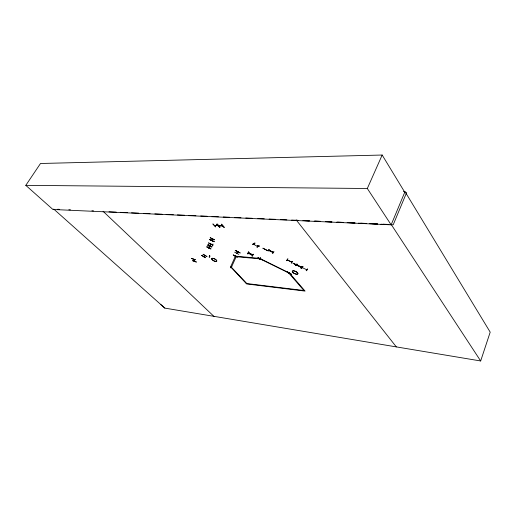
<?xml version="1.0" encoding="UTF-8"?>
<svg xmlns="http://www.w3.org/2000/svg" width="516" height="516" viewBox="0 0 516 516"><rect width="100%" height="100%" fill="white"/><g stroke="black" fill="none" stroke-linecap="round" stroke-linejoin="round"><path stroke-width="0.77" d="M306.401 270.784L307.62 269.068L306.214 270.616M300.647 268.152L301.641 266.327M291.482 263.141L292.424 261.283L291.288 262.999M273.873 251.75L272.603 253.414L273.867 251.756M264.934 249.538L265.243 249.492M252.227 256.02L253.175 254.13M235.032 256.962L235.78 255.317M231.632 266.404L230.852 267.914L231.794 266.488M259.238 246.048L256.968 247.074L259.245 246.022M257.026 247.061L259.084 245.913M289.721 272.751L289.263 273.203L289.502 272.642M295.391 264.495L295.21 264.366M219.397 227.079L216.894 224.15M238.108 251.905L236.702 253.214L237.966 251.795M260.522 257.935L259.561 259.619L260.593 257.736M207.264 245.197L211.476 247.177M207.961 244.765L212.141 246.835L208.083 244.507M209.696 239.682C219.448 243.894 210.734 240.54 209.812 239.418M210.218 237.786L214.527 239.83L210.244 237.734M209.283 246.184L208.793 247.906L209.006 247.377M209.419 246.274L208.986 247.964M209.186 247.596L208.935 247.977M210.47 243.933L209.999 245.674M210.373 245.397L210.147 245.745L210.644 244.01M212.018 240.05L211.766 240.611L212.289 238.792L211.947 240.682L211.966 240.23M210.947 248.957L206.787 246.925C212.173 249.95 212.598 249.241 206.884 246.745M192.616 260.715L196.454 262.064L192.649 260.683M396.269 346.887L480.673 360.968L490.2 332.149L405.015 191.649L403.422 191.63M209.251 257.058L209.819 255.497M209.715 239.598L214.082 241.469M203.143 254.253L206.922 256.587M203.085 254.285L206.916 256.607M297.551 265.534L293.082 263.289L297.661 265.301M404.77 192.249L382.169 155.032L40.493 163.495L25.8 185.347L52.909 209.477L391.147 224.834L405.015 191.649M406.685 192.416L393.205 224.782L391.36 224.692M293.107 263.237L297.616 265.437M240.146 252.943L235.96 250.679L240.114 252.995M391.147 224.834L367.315 188.495L382.169 155.032M236.334 256.368L231.413 267.256L246.854 283.561M234.735 255.788L235.167 256M300.602 266.707L300.544 267.056L301.112 266.72L300.944 267.243L301.144 266.759M302.666 266.598L301.441 268.307L302.989 266.514M231.168 267.101L230.742 266.959L231.194 267.185M291.443 274.415C288.044 271.313 283.716 270.926 291.456 274.389M297.164 264.772L296.945 265.134M303.918 290.514L288.999 273.286L289.366 272.635L289.16 272.951M267.404 250.505L262.979 248.196M287.98 258.851L286.548 260.67M235.212 250.473L239.489 252.608M262.941 248.26L267.378 250.557M268.842 249.86L268.642 250.26L273.125 252.492M268.746 250.299L268.946 249.886M269.088 250.473L269.255 250.041L269.004 250.544M260.122 258.542L260.348 258.148M248.873 252.085L248.015 253.859L248.757 252.072M248.802 252.885L248.435 253.066L248.673 252.588M252.421 254.549L252.182 255.027L252.272 254.633L248.912 252.943M248.88 253.001C246.964 251.492 252.369 256.71 252.801 254.762M257.71 245.893L257.955 246.513M257.813 245.81L257.542 246.248L258.194 246.035M254.536 243.675C252.447 244.294 257.968 246.912 258.155 246.009M257.948 246.409L258.219 246.074M248.847 252.672L248.641 253.253L248.918 252.814M254.433 243.739L254.324 244.081M254.717 243.107L252.672 244.313L255.027 243.036M248.286 253.066L248.499 252.672M257.987 257.632L262.322 259.78M262.257 259.89L257.981 257.652M287.186 272.132L291.508 274.306M247.848 253.859L248.712 252.156M248.506 252.014L247.628 253.717M247.848 253.788L248.667 252.098M248.306 253.059L252.582 255.207M252.272 254.633L249.55 253.343M209.038 247.37L208.799 247.893M221.319 224.408L224.17 227.35L221.435 224.183M210.141 245.758L210.386 245.216M221.454 224.202L224.176 227.382M212.392 238.56L212.411 239.076L212.644 238.54M212.444 238.902L212.637 238.489M212.166 240.121L212.005 240.54M268.133 251.182L269.126 249.389M234.657 252.189L238.856 254.42M193.397 259.219L194.429 261.29M273.067 252.459L268.694 250.389M212.695 244.952C201.575 239.656 216.049 246.345 212.734 244.906M201.582 255.356L205.336 257.678M296.874 263.986L295.687 265.695M301.473 268.288L302.879 266.669M302.26 267.617L302.763 267.772M204.91 255.659L203.523 256.394M306.291 269.629L306.743 269.855M306.227 270.661L307.452 268.991M195.37 259.767L191.507 258.464M191.578 258.529L195.325 259.69M217.72 223.983L217.436 224.176L220.28 227.098M215.507 226.872L212.863 223.912L215.714 226.827M286.761 260.741L287.618 258.955M252.885 244.403L254.885 243.21M212.328 245.61L212.979 243.965M201.575 255.381L205.271 257.729M214.334 225.369L214.817 225.518M218.919 225.615L222.602 225.84M219.016 225.718L222.693 225.956L222.241 225.789M194.571 261.354L193.539 259.245M209.554 256.31L209.98 256.594L209.573 256.387M287.335 259.922L291.811 262.154L287.296 259.98M296.526 264.953L300.996 267.172M214.372 225.363L217.971 225.589M218.004 225.705L214.527 225.505M25.8 185.347L367.315 188.495M300.899 267.217L296.487 265.011M57.702 209.251L59.288 209.322M68.841 209.748L70.434 209.819M91.919 210.78L93.512 210.85M108.999 211.824L116.242 212.147M120.267 212.328L127.51 212.656M131.528 212.837L138.772 213.166M143.603 213.385L150.033 213.676M154.864 213.888L162.108 214.217M166.126 214.398L173.37 214.727M177.394 214.908L184.638 215.237M188.656 215.417L195.899 215.74M200.724 215.959L207.161 216.249M211.992 216.468L218.429 216.759M223.254 216.978L229.691 217.268M234.522 217.481L240.959 217.778M245.784 217.991L252.221 218.281M257.852 218.539L264.289 218.829M269.12 219.042L275.557 219.332M280.382 219.552L286.819 219.842M291.65 220.061L298.08 220.351L296.474 220.28M303.711 220.603L309.342 220.861M314.973 221.112L320.597 221.37L314.167 221.1M326.228 221.622L331.859 221.874M337.49 222.132L343.114 222.383M348.732 222.635L355.15 222.925M360.768 223.176L366.386 223.434M372.004 223.686L377.622 223.938M383.24 224.196L388.858 224.447M302.905 220.577L309.342 220.88M325.422 221.628L331.853 221.925M336.677 222.151L343.114 222.448M347.133 222.635L354.369 222.976M358.388 223.164L366.431 223.538M369.65 223.686L377.686 224.06M380.905 224.208L388.948 224.583M217.881 225.569L217.7 225.692M219.119 225.756L219.326 225.64M236.173 256.691L260.148 258.884L289.747 273.364L305.079 291.089L246.648 283.942L230.626 266.862L235.354 256.278L236.173 256.691L235.696 256.175L259.677 258.355L289.212 272.97M297.042 264.069L295.713 265.688M246.209 283.478L304.653 290.605M160.624 304.388L164.83 308.11L396.327 346.9L296.19 219.913M203.556 256.594L205.007 255.536M269.978 250.57L272.77 251.963L272.616 252.337M297.158 264.914L299.944 266.301M302.318 267.656L306.781 269.778M53.722 209.07L164.83 308.11M103.065 211.276L214.043 316.489M391.263 224.557L480.673 360.968M253.285 254.427L252.156 256.02L253.285 254.427M209.444 245.842L209.373 246.448L209.477 245.816M209.644 255.42L209.251 257.123L209.644 255.42M233.251 254.962L237.425 257.129L233.258 254.949M219.545 227.092L216.688 224.163L219.545 227.124M212.186 259.729A2.799 1.032 27.5 0 0 216.539 261.393A2.799 1.032 27.5 0 0 213.934 258.671A2.799 1.032 27.5 0 0 212.186 259.729M212.218 259.632A2.819 1.038 27.5 0 0 216.597 261.309A2.819 1.038 27.5 0 0 213.979 258.574A2.819 1.038 27.5 0 0 212.218 259.632M293.127 272.7A3.044 1.206 24.9 0 0 297.816 273.873A3.044 1.206 24.9 0 0 294.359 270.965A3.051 1.213 24.9 0 0 293.12 272.706A3.051 1.213 24.9 0 0 297.816 273.88A3.051 1.213 24.9 0 0 294.352 270.971A3.044 1.206 24.9 0 0 293.127 272.7"/></g></svg>
